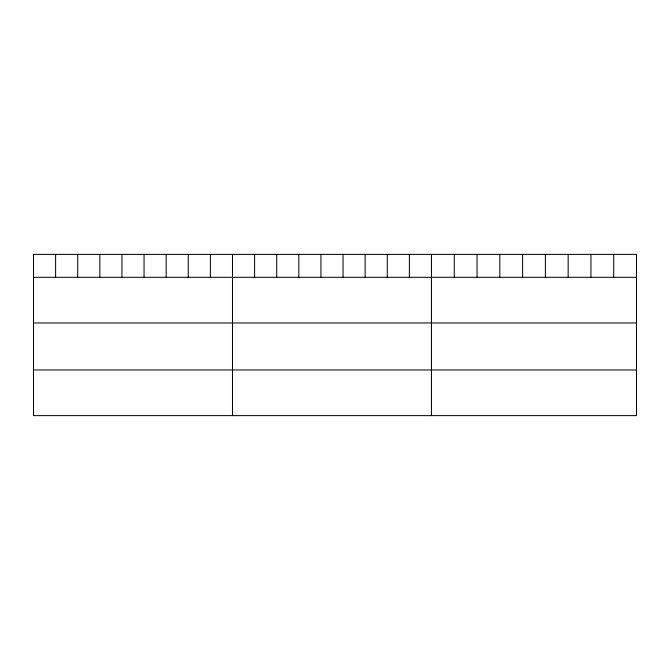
<?xml version="1.0" encoding="UTF-8"?>
<svg xmlns="http://www.w3.org/2000/svg" width="670" height="670" viewBox="0 0 670 670"><rect width="100%" height="100%" fill="white"/><g stroke="black" fill="none" stroke-linecap="round" stroke-linejoin="round"><path stroke-width="1" d="M33.5 277.313L636.5 277.313M33.5 322.957L636.5 322.957M33.5 369.982L636.5 369.982M613.72 254.374L613.72 277.313M590.94 254.374L590.94 277.313M568.16 254.374L568.16 277.313M545.38 254.374L545.38 277.313M522.6 254.374L522.6 277.313M499.82 254.374L499.82 277.313M477.04 254.374L477.04 277.313M454.26 254.374L454.26 277.313M431.48 254.374L431.48 415.626M409.37 254.374L409.37 277.313M387.26 254.374L387.26 277.313M365.15 254.374L365.15 277.313M343.04 254.374L343.04 277.313M320.93 254.374L320.93 277.313M298.82 254.374L298.82 277.313M276.71 254.374L276.71 277.313M254.6 254.374L254.6 277.313M232.49 254.374L232.49 415.626M210.38 254.374L210.38 277.313M188.27 254.374L188.27 277.313M166.16 254.374L166.16 277.313M144.05 254.374L144.05 277.313M121.94 254.374L121.94 277.313M99.83 254.374L99.83 277.313M77.72 254.374L77.72 277.313M55.61 254.374L55.61 277.313M636.5 254.374L33.5 254.374L33.5 415.626L636.5 415.626L636.5 254.374"/></g></svg>
